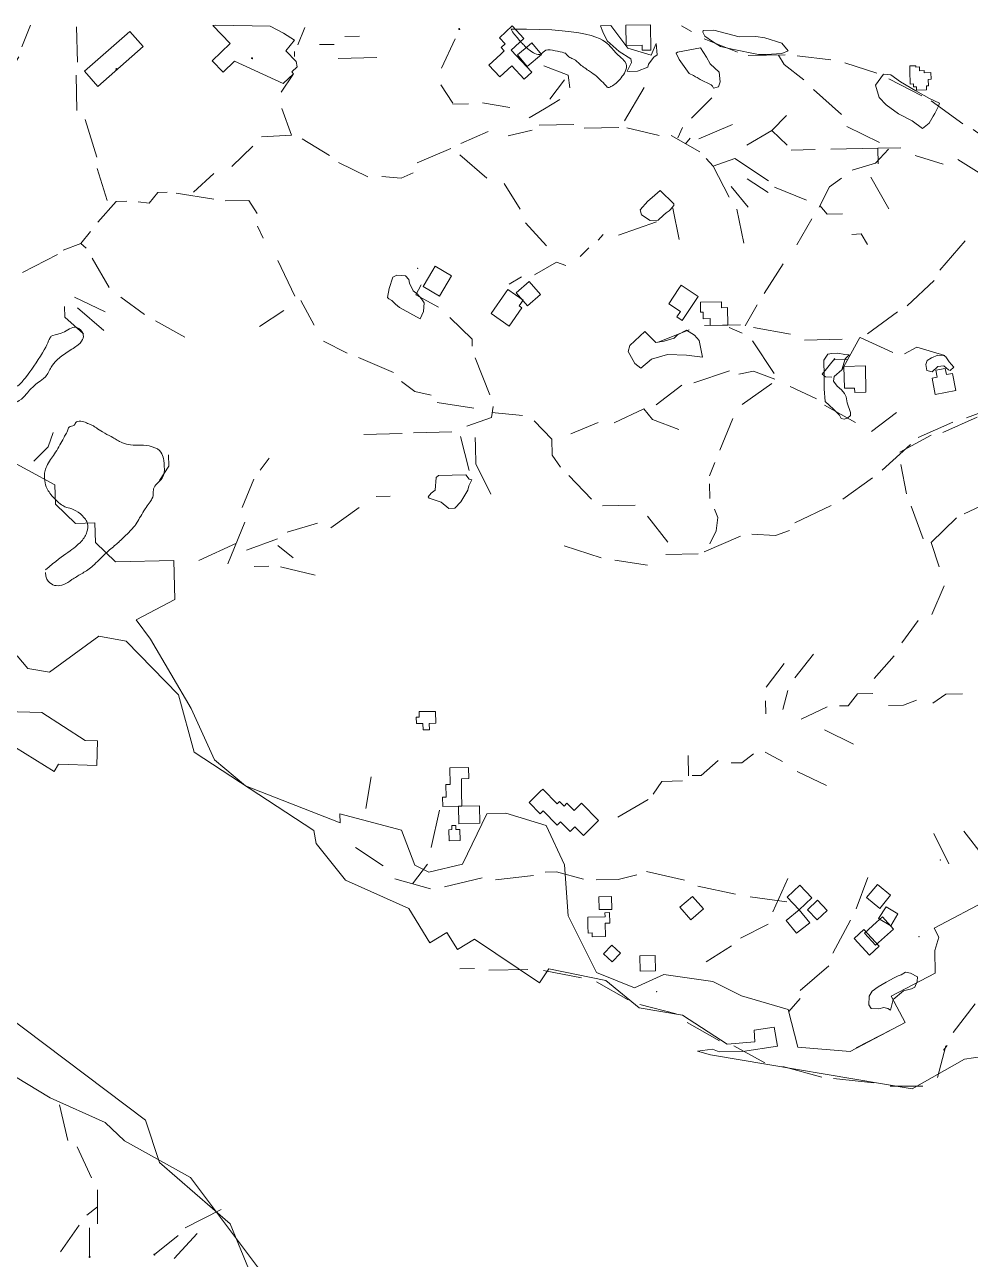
# Model space of a CAD drawing. Header units: metres. Extents: x 645999 to 650010, y 500996 to 503068.
# Drawn here: x 648052 to 648975, y 501796 to 503001 of the extents above; entities that cross this region are included whole.
import ezdxf

# ---------------------------------------------------------------- set-up
doc = ezdxf.new("R2010")
doc.units = ezdxf.units.M
doc.header["$MEASUREMENT"] = 0
for name, color, linetype, lineweight in [('bois', 7, 'Continuous', 0), ('faubourg', 7, 'Continuous', 0), ('mosquée', 7, 'Continuous', 0), ('olivier', 7, 'Continuous', 0), ('petite cuvette', 7, 'Continuous', 0), ('puits', 7, 'Continuous', 0), ('ruisseau temporaire', 7, 'Continuous', 0), ('santier-layon', 7, 'Continuous', 0)]:
    doc.layers.add(name, color=color, linetype=linetype, lineweight=lineweight)

# ---------------------------------------------------------------- blocks, each defined once
blk = doc.blocks.new('SC8430')
at = {"color": 0, "linetype": 'ByBlock', "lineweight": -2}
blk.add_circle((0, 0), 0.5, dxfattribs=at)
blk = doc.blocks.new('OLIVIE')
at = {"layer": 'olivier', "color": 7, "linetype": 'Continuous', "lineweight": 0}
blk.add_blockref('SC8430', (0, -19.44), dxfattribs=at)
blk = doc.blocks.new('SC7191')
at = {"layer": 'santier-layon', "color": 7, "linetype": 'Continuous', "lineweight": 0}
for p, q in [((-12.469476, 63.128203), (-7.182484, 73.058968)), ((9.83843, 51.251805), (-12.469476, 63.128203)), ((42.540154, 19.884324), (20.822731, 40.973001)), ((59.717536, -34.42023), (45.557978, 1.549621)), ((61.501955, -56.461186), (63.114022, -45.912808)), ((37.270792, -65.12801), (61.501955, -56.461186)), ((-63.114031, -73.058968), (-25.849775, -72.26148)), ((-14.576774, -71.494533), (22.687481, -70.697045))]:
    blk.add_line(p, q, dxfattribs=at)
blk = doc.blocks.new('SC7194')
at = {"layer": 'santier-layon', "color": 7, "linetype": 'Continuous', "lineweight": 0}
for p, q in [((76.739749, 37.220819), (82.909908, 6.534061)), ((23.862575, 10.724469), (60.868192, 23.607383)), ((4.01391, 5.831292), (8.881898, 11.455257)), ((-13.761637, -10.057091), (-5.275934, -1.727234)), ((-58.27073, -28.094677), (-36.748149, -15.543115)), ((-36.748149, -15.543115), (-27.752628, -18.767613)), ((-82.909991, -37.220829), (-71.064456, -29.908006))]:
    blk.add_line(p, q, dxfattribs=at)
blk = doc.blocks.new('SC7197')
at = {"layer": 'santier-layon', "color": 7, "linetype": 'Continuous', "lineweight": 0}
for p, q in [((-17.004101, 233.992343), (2.218168, 219.083495)), ((11.74548, 209.411852), (39.11787, 185.214934)), ((44.323476, 173.310478), (76.00822, 157.917346)), ((84.844172, 151.132953), (72.272131, 137.458706)), ((72.272131, 137.458706), (49.313732, 130.659049)), ((38.979814, 122.815332), (27.345019, 114.418082)), ((27.345019, 114.418082), (17.264117, 94.751667)), ((10.158007, 83.297171), (-4.522836, 57.749681)), ((-18.043368, 39.32389), (-36.587482, 10.276711)), ((-43.311201, -0.643907), (-55.212206, -21.137814)), ((-59.590358, -20.185404), (-94.755219, -20.937963)), ((-70.824001, -22.791436), (-57.841512, -28.296232)), ((-46.775269, -22.797185), (-10.665703, -29.384123)), ((-109.678623, -25.183614), (-139.977187, -37.101593)), ((-47.968757, -35.707508), (-26.802458, -67.847552)), ((2.847258, -35.140413), (39.544284, -34.355064)), ((89.127328, -47.283858), (57.047873, -32.725264)), ((139.977185, -50.269753), (112.46284, -42.003928)), ((-28.956241, -77.618982), (-57.926073, -97.952483)), ((-67.086597, -111.553721), (-79.812396, -142.579158)), ((-84.807866, -154.514178), (-90.037648, -167.768448)), ((-89.874593, -175.38752), (-89.569727, -189.632987)), ((-85.141658, -200.256691), (-81.818265, -208.333823)), ((-81.818265, -208.333823), (-83.374106, -221.509466)), ((-83.374106, -221.509466), (-89.408029, -233.992404))]:
    blk.add_line(p, q, dxfattribs=at)
blk = doc.blocks.new('SC7200')
at = {"layer": 'santier-layon', "color": 7, "linetype": 'Continuous', "lineweight": 0}
for p, q in [((-315.702796, 116.859715), (-325.457695, 122.519412)), ((-270.903276, 96.790709), (-303.21142, 109.767327)), ((-224.127641, 94.294276), (-260.267221, 93.520856)), ((-179.765371, 89.148569), (-212.428388, 93.170068)), ((-134.65597, 76.381539), (-165.99078, 86.439393)), ((-90.970881, 54.057166), (-122.961197, 70.709715)), ((-50.717904, 26.863728), (-81.653914, 49.332201)), ((-11.753862, 0.812105), (-40.845411, 21.217276)), ((265.671664, 19.510413), (266.205458, -5.432196)), ((30.295013, -22.169534), (-0.07225, -5.246225)), ((266.205458, -5.432196), (280.091774, -15.59961)), ((48.890176, -47.708942), (32.80363, -25.974065)), ((285.941345, -25.939018), (297.588829, -44.204034)), ((297.588829, -44.204034), (295.381911, -53.026127)), ((86.836629, -81.855498), (57.861773, -59.016496)), ((301.053452, -65.671603), (317.340843, -83.647226)), ((317.340843, -83.647226), (321.822368, -96.768764)), ((107.322122, -96.266602), (98.74462, -88.039066)), ((131.165247, -95.756338), (107.322122, -96.266602)), ((182.701066, -106.368889), (141.958921, -95.375145)), ((229.81208, -120.530695), (194.474804, -109.721678)), ((279.007536, -119.928463), (242.156728, -122.519482)), ((325.457741, -110.222888), (290.215739, -117.886218))]:
    blk.add_line(p, q, dxfattribs=at)
blk = doc.blocks.new('SC7203')
at = {"layer": 'santier-layon', "color": 7, "linetype": 'Continuous', "lineweight": 0}
for p, q in [((645.626476, 156.965037), (629.044977, 146.621994)), ((660.417823, 152.813187), (645.626476, 156.965037)), ((701.078564, 142.118097), (677.201735, 153.698071)), ((618.129984, 141.394311), (586.412213, 126.784634)), ((709.213718, 142.292197), (701.078564, 142.118097)), ((427.425622, 121.830911), (390.966971, 121.050664)), ((475.518179, 128.839903), (439.059529, 128.059656)), ((523.515557, 118.827519), (488.816535, 130.044465)), ((571.470893, 125.676335), (540.495414, 113.185319)), ((365.047346, 116.816103), (348.849157, 100.830054)), ((379.283867, 117.120777), (365.047346, 116.816103)), ((332.257387, 103.234868), (322.918318, 88.775556)), ((289.862692, 87.608154), (256.633169, 73.097548)), ((322.918318, 88.775556), (302.652607, 91.101745)), ((94.579574, 66.869562), (63.00991, 60.674157)), ((128.173159, 64.36862), (113.018154, 64.044289)), ((143.328164, 64.692951), (128.173159, 64.36862)), ((194.274572, 67.163196), (158.023269, 66.387385)), ((243.853093, 69.144185), (207.601789, 68.368375)), ((-1.694097, 56.989522), (-21.900771, 56.557081)), ((48.353505, 58.520568), (16.189038, 57.83222)), ((-47.821771, 44.042812), (-78.843636, 33.719291)), ((-139.883542, 30.573054), (-176.475356, 22.890224)), ((-93.470522, 30.186388), (-126.157552, 29.486856)), ((-206.306445, 21.331847), (-221.323697, 14.570714)), ((-188.395984, 21.715147), (-206.306445, 21.331847)), ((-280.749726, 0.419443), (-316.754383, -13.230589)), ((-250.588767, 11.184522), (-269.308019, 2.504235)), ((-234.123452, 11.536895), (-250.588767, 11.184522)), ((-329.993702, -17.19378), (-363.672628, -32.173986)), ((-371.332159, -39.237639), (-398.824462, -64.205054)), ((-408.311124, -71.767792), (-437.26971, -92.626747)), ((-448.622861, -98.849482), (-484.099399, -115.708088)), ((-537.115711, -128.802221), (-572.631608, -143.82174)), ((-503.13176, -128.074934), (-526.133247, -126.727257)), ((-489.452878, -123.182372), (-503.13176, -128.074934)), ((-673.127017, -149.652289), (-709.213606, -138.005056)), ((-627.944133, -156.965014), (-659.749945, -152.125901)), ((-578.562403, -145.788593), (-610.250141, -146.466739))]:
    blk.add_line(p, q, dxfattribs=at)
blk = doc.blocks.new('SC7206')
at = {"layer": 'santier-layon', "color": 7, "linetype": 'Continuous', "lineweight": 0}
for p, q in [((-136.603615, 8.302589), (-128.538058, 44.698794)), ((-210.576109, 8.329449), (-183.658809, -9.608779)), ((-140.277604, -7.875413), (-154.740932, -27.101708)), ((-172.131859, -22.241592), (-137.350005, -31.961824)), ((-123.721977, -30.060234), (-86.92514, -21.223061)), ((-74.014691, -23.361672), (-36.726174, -19.09737)), ((-25.509399, -15.703157), (-14.225152, -15.461664)), ((-14.225152, -15.461664), (11.923534, -22.787468)), ((24.274346, -23.31169), (45.793141, -22.851168)), ((45.793141, -22.851168), (64.078506, -18.517141)), ((73.610677, -15.271629), (110.696028, -23.640063)), ((123.720826, -29.369251), (160.496624, -37.293715)), ((174.63707, -39.948125), (210.576065, -44.698784))]:
    blk.add_line(p, q, dxfattribs=at)
blk = doc.blocks.new('SC7209')
at = {"layer": 'santier-layon', "color": 7, "linetype": 'Continuous', "lineweight": 0}
for p, q in [((628.169114, 347.443179), (637.198481, 379.440896)), ((618.193093, 298.340151), (624.765057, 334.753675)), ((619.8031, 247.645145), (619.042036, 283.207433)), ((634.170694, 201.954408), (625.555783, 236.465839)), ((645.942157, 154.893877), (637.070444, 189.136965)), ((653.762549, 103.726293), (650.142273, 139.696397)), ((656.655762, 54.410533), (655.830045, 92.993814)), ((639.911884, 9.593515), (650.314697, 42.258968)), ((607.829599, -26.539863), (636.88272, -3.087965)), ((568.264491, -56.525054), (597.02091, -33.229704)), ((528.820423, -85.15587), (557.009145, -63.374652)), ((489.558441, -115.284772), (517.294079, -93.363052)), ((484.809545, -143.99917), (485.50502, -127.424929)), ((471.399628, -155.325726), (484.809545, -143.99917)), ((442.219813, -190.383151), (460.501503, -161.341589)), ((397.504522, -211.05362), (428.401285, -194.884431)), ((354.738652, -236.939308), (389.320601, -221.216947)), ((284.633834, -248.953492), (293.571292, -237.196957)), ((309.048705, -236.602879), (328.066954, -241.978504)), ((275.696376, -260.710027), (284.633834, -248.953492)), ((328.066954, -241.978504), (342.757094, -241.401275)), ((-113.934671, -282.41026), (-94.121578, -263.586955)), ((-94.121578, -263.586955), (-74.493058, -263.166887)), ((-74.493058, -263.166887), (-65.575295, -275.025929)), ((-65.575295, -275.025929), (-50.885155, -274.4487)), ((-39.651512, -271.842667), (-2.64968, -271.050795)), ((9.949958, -274.001026), (32.160874, -281.345389)), ((210.775295, -299.489375), (216.32189, -276.502989)), ((216.32189, -276.502989), (223.859102, -272.924675)), ((232.341019, -276.685859), (240.682603, -276.507341)), ((32.160874, -281.345389), (37.878415, -290.882654)), ((116.34603, -285.579844), (141.281555, -287.918743)), ((141.281555, -287.918743), (149.351354, -293.453576)), ((-642.419189, -299.67016), (-656.655709, -299.974834)), ((-590.485419, -300.398659), (-628.31989, -301.208351)), ((-146.134259, -323.57779), (-123.831378, -292.281683)), ((74.414018, -292.156598), (104.255414, -291.517966)), ((104.255414, -291.517966), (117.513718, -318.67357)), ((159.523833, -296.906345), (191.277178, -296.226795)), ((191.277178, -296.226795), (196.090777, -300.329331)), ((-538.044864, -308.706018), (-575.186084, -301.451186)), ((-492.556954, -330.271662), (-523.492627, -312.419431)), ((-445.633887, -343.756904), (-481.202196, -334.858473)), ((-175.101601, -361.991353), (-153.792663, -334.19924)), ((131.910886, -347.344334), (144.225095, -364.560121)), ((-403.25736, -370.218947), (-434.996707, -352.383916)), ((-184.61377, -379.440901), (-181.113949, -374.731312))]:
    blk.add_line(p, q, dxfattribs=at)
blk = doc.blocks.new('SC7215')
at = {"layer": 'santier-layon', "color": 7, "linetype": 'Continuous', "lineweight": 0}
for p, q in [((-62.411054, 10.207895), (-48.774745, 38.558636)), ((37.70383, 12.350444), (61.331832, 3.196479)), ((61.331832, 3.196479), (62.975226, -9.187869)), ((-51.11051, -24.048925), (-62.975316, -6.363538)), ((4.575917, -28.376971), (-22.168388, -23.88952)), ((53.108038, -20.438608), (38.139984, -29.498599)), ((-35.935826, -24.644138), (-51.090831, -24.968468)), ((38.139984, -29.498599), (23.17193, -38.55859))]:
    blk.add_line(p, q, dxfattribs=at)
blk = doc.blocks.new('SC7218')
at = {"layer": 'ruisseau temporaire', "color": 4, "linetype": 'Continuous', "lineweight": 0}
for p, q in [((-537.677954, 228.984598), (-545.950945, 207.648369)), ((-492.613144, 227.189132), (-491.875179, 192.706263)), ((-216.550287, 218.114849), (-230.786808, 217.810175)), ((-241.191955, 210.227781), (-255.428475, 209.923106)), ((-548.959013, 197.924368), (-566.269263, 169.495001)), ((-199.564936, 197.319172), (-237.222828, 196.513259)), ((-492.98724, 180.262946), (-492.249275, 145.780077)), ((-281.444654, 180.387461), (-293.030739, 163.58015)), ((-16.303792, 175.613547), (-30.862775, 156.639838)), ((61.308177, 168.07487), (42.312308, 135.601013)), ((127.424079, 157.924544), (107.633477, 138.050333)), ((-570.546824, 154.684028), (-586.958268, 127.193861)), ((-484.245361, 136.751724), (-472.89562, 100.196046)), ((-90.836199, 125.128954), (-117.629757, 113.515976)), ((-47.809853, 126.57545), (-71.315592, 120.815468)), ((-7.229665, 131.912301), (-41.082405, 131.187822)), ((36.673915, 129.17202), (2.821175, 128.447541)), ((75.966308, 121.076116), (44.55789, 128.81505)), ((115.684181, 105.366756), (87.781026, 121.066115)), ((147.673785, 131.810364), (114.627024, 117.960786)), ((186.097608, 125.962927), (161.476424, 111.751542)), ((-320.516097, 110.685396), (-341.099595, 91.057063)), ((-245.758465, 101.574263), (-272.366367, 118.089882)), ((-127.23825, 108.579101), (-160.279389, 94.466796)), ((106.212578, 118.56925), (101.732604, 113.216436)), ((289.381207, 108.854038), (243.571759, 107.873675)), ((289.381207, 108.854038), (311.884094, 109.33562)), ((289.381207, 108.854038), (289.708371, 93.566633)), ((-92.22531, 79.626704), (-118.443305, 102.458993)), ((182.71289, 77.099526), (149.694353, 98.73489)), ((228.301943, 107.546887), (204.995382, 107.048105)), ((325.718752, 101.582006), (353.233097, 93.316181)), ((367.613142, 97.648771), (396.137792, 79.744942)), ((-472.659471, 89.161528), (-462.795692, 57.633853)), ((-208.295582, 80.822553), (-236.952275, 94.928703)), ((144.200198, 61.030197), (128.589791, 91.186366)), ((-358.54146, 84.112618), (-378.365798, 65.814767)), ((-75.312079, 74.468876), (-59.808501, 49.304512)), ((182.435435, 65.528322), (161.930764, 79.020392)), ((300.29952, 49.52001), (282.750807, 80.538234)), ((414.760059, 73.703725), (433.112446, 42.7027)), ((-395.414946, 65.055629), (-358.527946, 58.945312)), ((162.789183, 51.176986), (146.337114, 71.589806)), ((219.873991, 58.181286), (188.621167, 70.917641)), ((158.550924, 16.12764), (151.801096, 49.36475)), ((433.112446, 42.7027), (459.553236, 9.459868)), ((-316.156339, 32.713155), (-310.389601, 20.877032)), ((-54.535687, 36.012161), (-33.839848, 13.587386)), ((-511.291864, 5.077989), (-545.370996, -12.670675)), ((-477.475657, 1.375531), (-460.849288, -27.181814)), ((-296.140026, -0.897158), (-279.777974, -35.50564)), ((466.992937, -0.040541), (481.820681, -16.627558)), ((-552.551605, -20.644043), (-584.442758, -33.286079)), ((495.006637, -31.639774), (512.279843, -49.784394)), ((-494.551562, -36.689671), (-464.839549, -51.036083)), ((-491.702415, -47.142575), (-466.026136, -69.197917)), ((-449.392086, -36.774605), (-426.190078, -53.62596)), ((-273.709425, -39.975589), (-260.788381, -64.078122)), ((-415.558163, -59.706754), (-386.862112, -75.651991)), ((-290.50461, -49.534664), (-314.06052, -65.218193)), ((586.958323, -82.799865), (567.429066, -71.948246)), ((-251.728228, -79.52362), (-228.500431, -91.446042)), ((-217.376129, -95.451073), (-183.454082, -110.233081)), ((-140.557167, -139.542447), (-105.000562, -144.826984)), ((-117.850774, -172.58222), (-109.325365, -205.978467))]:
    blk.add_line(p, q, dxfattribs=at)
at = {"layer": 'ruisseau temporaire', "color": 4, "linetype": 'Continuous', "lineweight": 0, "flags": 128}
for points in [[(-292.227113, 147.497973), (-282.940651, 121.477728), (-312.312497, 119.92918)], [(200.253804, 140.75532), (186.097608, 125.962927), (200.890001, 111.80673), (186.097608, 125.962927)], [(98.896595, 129.189406), (94.124191, 119.099089), (94.124191, 119.099089)], [(149.694353, 98.73489), (128.589791, 91.186366), (121.860506, 98.927762)], [(-164.270143, 84.656053), (-175.709984, 79.417138), (-194.649517, 81.114591)], [(405.919639, 73.514532), (414.760059, 73.703725), (439.042486, 66.173703)], [(-404.160234, 65.788437), (-413.345086, 65.591872), (-421.854225, 55.290162), (-432.446323, 56.443428)], [(-443.487824, 57.127094), (-454.140082, 56.899126), (-471.997008, 36.737739)], [(-347.466766, 57.342102), (-324.504637, 57.833513), (-316.422006, 45.126988)], [(255.080047, 44.740992), (239.859435, 44.415257), (232.850857, 52.939216)], [(-479.148099, 27.385056), (-488.546205, 15.684374), (-483.179889, 11.374095), (-488.546205, 15.684374), (-505.869509, 9.333872)], [(279.350457, 14.770154), (273.089794, 25.150048), (263.916187, 24.428031)], [(-504.332518, -45.835788), (-504.113237, -56.082127), (-485.908537, -72.514734)], [(524.403838, -52.744805), (534.271781, -62.998216), (556.074308, -67.361435)], [(-565.591878, -96.233462), (-560.236562, -101.112945), (-565.116046, -106.468261)], [(-175.652608, -119.002918), (-162.580158, -128.71134), (-146.487934, -132.309656)], [(-103.584735, -173.656861), (-103.397784, -182.392521), (-103.033722, -199.40407), (-88.157633, -228.984549)]]:
    blk.add_lwpolyline(points, dxfattribs=at)
blk = doc.blocks.new('SC7221')
at = {"layer": 'ruisseau temporaire', "color": 4, "linetype": 'Continuous', "lineweight": 0}
for p, q in [((55.685502, 44.486736), (47.08615, 33.033139)), ((40.846165, 24.044941), (29.376499, -3.569459)), ((160.203254, 7.280039), (173.865721, 7.572428)), ((115.83459, -23.453335), (143.549939, -3.540951)), ((32.097467, -18.000666), (15.277586, -58.609065)), ((33.486594, -45.339876), (63.802376, -34.226497)), ((23.687527, -38.304866), (-12.937118, -55.188042)), ((79.145123, -52.642421), (64.185098, -40.608772)), ((55.530189, -60.967499), (41.064048, -61.277087)), ((100.742593, -69.659538), (66.798852, -61.531308))]:
    blk.add_line(p, q, dxfattribs=at)
at = {"layer": 'ruisseau temporaire', "color": 4, "linetype": 'Continuous', "lineweight": 0, "flags": 128}
for points in [[(-155.167792, 69.659563), (-159.924275, 55.758305), (-173.865609, 41.660483)], [(-42.591107, 47.689751), (-42.354958, 36.655233), (-51.244624, 22.665521)], [(73.308717, -27.583302), (102.872483, -18.900923), (102.872483, -18.900923)]]:
    blk.add_lwpolyline(points, dxfattribs=at)
blk = doc.blocks.new('SC7230')
at = {"layer": 'ruisseau temporaire', "color": 4, "linetype": 'Continuous', "lineweight": 0}
for p, q in [((137.542125, 186.564215), (107.117256, 169.81372)), ((107.832326, 157.869487), (113.503884, 129.011987)), ((117.892895, 117.146379), (129.603484, 85.198245)), ((150.372949, 39.206094), (138.104528, 11.344609)), ((124.904567, 5.542332), (108.834292, -16.420748)), ((22.693476, -27.463882), (4.346667, -50.395646)), ((101.292835, -29.00166), (82.007862, -51.033538)), ((-6.061695, -36.358947), (-23.480179, -59.730827)), ((-24.113318, -73.083859), (-23.847651, -85.497692)), ((36.195053, -78.692938), (10.723456, -90.737607)), ((33.462492, -101.290543), (61.791154, -115.403714)), ((-99.704803, -126.219587), (-99.27446, -146.328236)), ((-7.689014, -132.070063), (-24.418538, -123.228447)), ((35.542041, -155.523934), (6.763975, -141.880364)), ((-138.753672, -169.373627), (-168.250217, -186.564237))]:
    blk.add_line(p, q, dxfattribs=at)
at = {"layer": 'ruisseau temporaire', "color": 4, "linetype": 'Continuous', "lineweight": 0, "flags": 128}
for points in [[(162.245851, 105.676054), (137.489324, 81.687152), (145.348861, 57.936281)], [(-2.276304, -62.956902), (-7.393634, -81.465704), (-7.393634, -81.465704)], [(80.485756, -65.785541), (65.789993, -66.100044), (56.391887, -77.800726), (48.125521, -77.977633)], [(123.352749, -72.227864), (110.592352, -77.100769), (95.896589, -77.415272)], [(168.250287, -66.207212), (151.717554, -66.561027), (139.035873, -75.112106)], [(-70.195203, -131.107841), (-86.882154, -145.724404), (-95.607763, -145.911139)], [(-35.870084, -124.853467), (-47.174037, -133.37506), (-57.736616, -133.601109)], [(-105.143622, -151.175019), (-125.252272, -151.605362), (-133.810238, -164.208029)]]:
    blk.add_lwpolyline(points, dxfattribs=at)
blk = doc.blocks.new('SC7227')
at = {"layer": 'ruisseau temporaire', "color": 4, "linetype": 'Continuous', "lineweight": 0}
for p, q in [((242.867627, 214.047379), (267.410899, 226.532164)), ((333.082588, 227.937597), (360.61248, 228.526761)), ((166.508659, 196.773835), (200.853458, 202.108667)), ((46.062403, 178.556784), (64.304193, 184.926943)), ((-43.270216, 144.906216), (-10.050533, 159.876594)), ((104.720561, 99.775225), (134.394218, 108.689947)), ((61.20075, 93.784058), (90.953123, 99.020607)), ((-22.729193, 65.308917), (3.201647, 77.363414))]:
    blk.add_line(p, q, dxfattribs=at)
at = {"layer": 'ruisseau temporaire', "color": 4, "linetype": 'Continuous', "lineweight": 0, "flags": 128}
for points in [[(290.763394, 230.251803), (318.293285, 230.840968), (318.293285, 230.840968)], [(15.611036, 77.169004), (26.173615, 77.395053), (44.326849, 87.903156)]]:
    blk.add_lwpolyline(points, dxfattribs=at)
at = {"layer": 'ruisseau temporaire', "color": 4, "linetype": 'Continuous', "lineweight": 0}
blk.add_blockref('SC7230', (-192.3621, -44.2767), dxfattribs=at)
blk = doc.blocks.new('SC7224')
at = {"layer": 'ruisseau temporaire', "color": 4, "linetype": 'Continuous', "lineweight": 0}
for p, q in [((-245.574383, 193.170604), (-210.908095, 204.952066)), ((-151.76801, 189.526935), (-126.048589, 177.723547)), ((-118.040916, 171.586592), (-87.747829, 154.624146)), ((-294.39288, 167.943925), (-323.503276, 154.178589)), ((-47.782451, 164.15339), (-72.330427, 145.754449)), ((-401.411962, 156.303779), (-384.374787, 138.344202)), ((-365.807983, 143.547893), (-339.00318, 154.635418)), ((-367.690532, 102.700616), (-345.604315, 79.714191)), ((-334.894142, 73.043665), (-303.023912, 73.725717)), ((-291.029948, 62.942827), (-271.190746, 37.608402))]:
    blk.add_line(p, q, dxfattribs=at)
at = {"layer": 'ruisseau temporaire', "color": 4, "linetype": 'Continuous', "lineweight": 0, "flags": 128}
for points in [[(-201.652961, 201.864547), (-187.538273, 204.795083), (-166.626828, 196.831505)], [(-282.330254, 171.684798), (-257.475332, 191.075984), (-257.475332, 191.075984)], [(-294.39288, 167.943925), (-286.158412, 157.343425), (-260.224358, 147.77883)], [(-384.374787, 138.344202), (-384.037632, 122.589988), (-375.674767, 110.809425)]]:
    blk.add_lwpolyline(points, dxfattribs=at)
at = {"layer": 'ruisseau temporaire', "color": 4, "linetype": 'Continuous', "lineweight": 0}
blk.add_blockref('SC7227', (40.7994, 0), dxfattribs=at)
blk = doc.blocks.new('SC7239')
at = {"layer": 'ruisseau temporaire', "color": 4, "linetype": 'Continuous', "lineweight": 0}
for p, q in [((502.939822, 313.183083), (491.676786, 275.91348)), ((374.834717, 276.129724), (351.034427, 261.130938)), ((169.237631, 258.883117), (142.294101, 242.00999)), ((236.298381, 249.820827), (244.897732, 261.274424)), ((341.510866, 255.292344), (317.745014, 238.684358)), ((489.52405, 263.792877), (473.266775, 234.466081)), ((214.432603, 219.569035), (231.717402, 238.453227)), ((313.916052, 229.747758), (304.547465, 216.667761)), ((473.266775, 234.466081), (448.731687, 216.231695)), ((79.759667, 200.587537), (101.148934, 215.534725)), ((195.218918, 178.104437), (206.602488, 209.741838)), ((437.686873, 206.335701), (407.629378, 183.153317)), ((64.455413, 201.86995), (42.245252, 187.710164)), ((89.777225, 193.310784), (103.059659, 198.326285)), ((286.545088, 193.743368), (260.523184, 169.842382)), ((42.245252, 187.710164), (63.140789, 188.157347)), ((42.451882, 178.05496), (42.245252, 187.710164)), ((63.140789, 188.157347), (84.036327, 188.60453)), ((394.873901, 178.050526), (374.357185, 159.902136)), ((27.256569, 136.676359), (35.528756, 163.417361)), ((199.242917, 140.357021), (198.716198, 164.969014)), ((331.303826, 131.108712), (300.953605, 121.604533)), ((28.238062, 90.814143), (27.65261, 118.170553)), ((258.513828, 113.451565), (228.950062, 104.769186)), ((190.649192, 91.070012), (170.184134, 70.507822)), ((22.428556, 61.710938), (22.015295, 81.021345)), ((-54.379815, 43.967795), (-54.638103, 56.036799)), ((25.304497, 40.038329), (25.063428, 51.302733)), ((157.54919, 59.772829), (126.584706, 41.400848)), ((-8.943563, 24.815952), (-9.40848, 46.540159)), ((117.026707, 37.171454), (92.916472, 36.655473)), ((-30.384487, 12.282565), (-50.172032, 35.203188)), ((31.791177, -0.071289), (11.192604, -0.512117)), ((-138.730346, -65.161224), (-139.138054, -46.110267)), ((-280.948148, -139.502048), (-266.072059, -169.082527)), ((-251.595981, -137.033957), (-232.225861, -161.918438)), ((-423.243766, -183.370719), (-437.824815, -215.881518)), ((-356.565937, -212.877554), (-345.275038, -182.277096)), ((-442.388575, -228.053718), (-469.438002, -241.512101)), ((-379.531475, -256.147378), (-362.299942, -224.039839)), ((-478.465421, -249.06501), (-502.939817, -264.768196)), ((-411.370216, -292.707364), (-383.398991, -268.649665)), ((-422.418341, -313.183019), (-411.202944, -300.523481))]:
    blk.add_line(p, q, dxfattribs=at)
at = {"layer": 'ruisseau temporaire', "color": 4, "linetype": 'Continuous', "lineweight": 0, "flags": 128}
for points in [[(158.221543, 295.183089), (129.879715, 294.576548), (121.29648, 266.268236)], [(118.578489, 258.32466), (106.315691, 230.200448), (129.480289, 239.632988)], [(104.13001, 209.651611), (113.706605, 203.811078), (126.263615, 205.919738)], [(289.667723, 122.972943), (266.361162, 122.474161), (265.603519, 157.876574)], [(365.706176, 150.862341), (352.847384, 150.587151), (341.974762, 132.645154)], [(217.750276, 102.114594), (186.944996, 101.455333), (196.372602, 124.196218)], [(-11.308555, 60.183965), (-11.308555, 60.183965), (-11.549624, 71.448369)], [(79.460635, 26.707881), (55.350399, 26.1919), (42.83599, 9.824705)], [(-147.780854, -114.573005), (-138.54018, -95.515977), (-141.699056, -76.724311)]]:
    blk.add_lwpolyline(points, dxfattribs=at)
at = {"layer": 'ruisseau temporaire', "color": 4, "linetype": 'Continuous', "lineweight": 0}
blk.add_blockref('SC8430', (101.1489, 215.5347), dxfattribs=at)
blk = doc.blocks.new('SC59362')
at = {"color": 0, "linetype": 'ByBlock', "lineweight": -2}
blk.add_point((0, 0), dxfattribs=at)

msp = doc.modelspace()

# ---------------------------------------------------------------- linework, layer by layer
at = {"layer": 'bois', "color": 7, "linetype": 'Continuous', "lineweight": 0}
for p, q in [((648252.7, 502983.1), (648235.8, 503000.6)), ((648614.2, 503000.3), (648624.3, 503000.5)), ((648616.4, 502994.5), (648614.2, 503000.3)), ((648624.3, 503000.5), (648640.9, 502978.5)), ((648620.8, 502985.6), (648616.4, 502994.5)), ((648632.3, 502975.1), (648620.8, 502985.6)), ((648643.6, 502967.9), (648632.3, 502975.1)), ((648640.9, 502978.5), (648663.6, 502971.6)), ((648663.6, 502971.6), (648668.4, 502982.8)), ((648668.4, 502982.8), (648669.3, 502972)), ((648640, 502955.9), (648644.3, 502964.4)), ((648644.3, 502964.4), (648643.6, 502967.9)), ((648661, 502962.8), (648660.2, 502960)), ((648666.2, 502969.6), (648661, 502962.8)), ((648669.3, 502972), (648666.2, 502969.6)), ((648642.1, 502955.5), (648640, 502955.9)), ((648650.1, 502956.1), (648642.1, 502955.5)), ((648660.2, 502960), (648650.1, 502956.1))]:
    msp.add_line(p, q, dxfattribs=at)
at = {"layer": 'bois', "color": 7, "linetype": 'Continuous', "lineweight": 0, "flags": 128}
for points in [[(648235.1, 502966.1), (648252.7, 502983.1), (648235.8, 503000.6), (648238.6, 503000.7), (648291.6, 502999.8), (648304.8, 502993), (648315.4, 502986.3), (648306.9, 502975.9), (648317, 502965.4), (648318, 502960.3), (648312.7, 502955.2), (648314.5, 502953.4), (648304.5, 502943.8), (648257, 502965.7), (648245.8, 502955), (648235.1, 502966.1)], [(648714.5, 502995.7), (648724.6, 502995.9), (648749.6, 502989.6), (648765.7, 502989.9), (648774.6, 502988.5), (648791.1, 502983.3), (648797.2, 502975.9), (648791.1, 502973.2), (648775.9, 502972.2), (648768.3, 502972.2), (648742.5, 502977.4), (648731.4, 502980), (648723.3, 502984.9), (648716, 502990.2), (648713.9, 502994.1), (648714.5, 502995.7)], [(648687.9, 502973.5), (648689.3, 502974.5), (648711.9, 502978.6), (648717.6, 502969.6), (648721.2, 502963.2), (648730.1, 502955.1), (648730.8, 502945.5), (648729.3, 502940.6), (648724.5, 502939.3), (648723.3, 502941.4), (648722.1, 502942.5), (648711.4, 502947.8), (648708.6, 502949.6), (648708.6, 502949.6), (648706.8, 502950.3), (648706.8, 502950.3), (648706.8, 502950.3), (648704.9, 502951.8), (648700.7, 502953.6), (648690.8, 502967.3), (648687.9, 502973.5)], [(648890.5, 502952.9), (648882.7, 502942.3), (648886.2, 502930.3), (648892.8, 502923.2), (648905, 502914.4), (648918.4, 502907.6), (648928.3, 502900.1), (648934.9, 502905.1), (648938.8, 502912.1), (648940.4, 502914.5), (648944.2, 502921.8), (648945, 502924.7), (648935.2, 502929.3), (648921.8, 502936.7), (648907.1, 502945.6), (648897.4, 502952.2), (648890.5, 502952.9)], [(648672.5, 502839.5), (648664.6, 502832.7), (648660.3, 502829), (648652.7, 502820.7), (648654.2, 502815.7), (648662.5, 502810.1), (648670.4, 502810.5), (648675.6, 502815.5), (648678.2, 502817.5), (648681, 502819.7), (648682.1, 502820.4), (648685.7, 502824.8), (648685.6, 502826.4), (648672.5, 502839.5)], [(648411.5, 502754.8), (648415.3, 502756.9), (648423.9, 502756), (648427.2, 502752.4), (648427.7, 502748.9), (648431.3, 502741.6), (648435.3, 502738.7), (648439.5, 502733.8), (648441.9, 502729.7), (648441.4, 502721.4), (648438.1, 502714), (648417.9, 502725.3), (648414.1, 502728.6), (648410.4, 502732), (648407.5, 502733.7), (648406.2, 502735.1), (648407.7, 502743.7), (648411.5, 502754.8)], [(648657.3, 502701.9), (648642.8, 502688.2), (648641.1, 502682.2), (648647.8, 502670.4), (648653.4, 502665.9), (648663.8, 502674.9), (648679.6, 502679.3), (648698, 502678.6), (648713.8, 502676.8), (648710.3, 502692.9), (648706, 502698.3), (648698.1, 502703.2), (648689.3, 502698.4), (648685.9, 502695.3), (648676.3, 502692.4), (648668.1, 502691), (648657.3, 502701.9)], [(648836.1, 502679.5), (648839.9, 502680.3), (648845.8, 502680.5), (648852.6, 502679.4), (648857, 502679.1), (648853.1, 502675), (648849.7, 502664.5), (648842.2, 502657.9), (648841.5, 502653.4), (648845, 502648.3), (648849.5, 502644.9), (648852.2, 502641.2), (648853.9, 502638), (648854.8, 502632.1), (648858.2, 502622.8), (648858.3, 502619.6), (648855.1, 502617.1), (648852, 502616.2), (648849.1, 502616.9), (648847.4, 502620.1), (648841.5, 502625.8), (648833.5, 502633.5), (648832.4, 502645.8), (648832.6, 502658.5), (648832.2, 502673.7), (648836.1, 502679.5)], [(648931.8, 502669.5), (648933.1, 502673.5), (648937.2, 502676.1), (648943.5, 502678.5), (648949.1, 502678.2), (648951.2, 502676.9), (648954.5, 502672.3), (648959, 502667), (648955.4, 502663.6), (648953.7, 502664.5), (648949.3, 502668.1), (648943.3, 502667.5), (648937.9, 502662.3), (648932.8, 502663.6), (648931.8, 502669.5)], [(648453.8, 502559.3), (648456.1, 502561.1), (648482.8, 502561.7), (648486, 502557.6), (648488.5, 502557), (648485.7, 502551.2), (648484.8, 502547), (648477.7, 502535.4), (648471.9, 502529.3), (648466.2, 502528.9), (648458.6, 502535), (648446.9, 502539.1), (648445.9, 502540.2), (648448.7, 502543.9), (648452.7, 502547), (648453.8, 502559.3)], [(648879.4, 502057.8), (648885.3, 502062.1), (648893, 502066.4), (648900.8, 502070.7), (648904.6, 502072.8), (648907.6, 502073.8), (648911.7, 502076.4), (648916.7, 502075.2), (648923.7, 502071.6), (648923.3, 502067), (648920.9, 502061.7), (648917.8, 502060), (648909.8, 502058), (648899.8, 502049.5), (648897.3, 502039.3), (648894.7, 502040.9), (648890.8, 502041.9), (648885.8, 502040.4), (648878.4, 502040.8), (648876, 502044.4), (648876.3, 502052.7), (648879.4, 502057.8)]]:
    msp.add_lwpolyline(points, close=True, dxfattribs=at)
for points in [[(648044.8, 502385.2), (648055.3, 502372.7), (648076.4, 502369.1), (648124.5, 502404.4), (648151, 502399.4), (648202.1, 502346.9), (648217.6, 502291), (648334.3, 502214.7), (648336.5, 502201.8), (648365.2, 502166.2), (648427.2, 502138.3), (648447.6, 502104.8), (648464.3, 502115), (648474.5, 502098.3), (648491.3, 502108.5), (648554.5, 502066), (648563.6, 502079.5), (648619.4, 502068.2), (648652, 502041.3), (648694.3, 502034.3), (648737.8, 502006.1), (648764.9, 502008.2), (648764, 502019.5), (648783.8, 502022.6), (648786.8, 502004), (648752.8, 501998.7), (648729.9, 501998.5), (648723.3, 502001.2), (648708.7, 501999), (648721.5, 501995.4), (648918.3, 501962.3), (648969.5, 501991.2), (649022, 501999.1)], [(648043.2, 502295.7), (648080.9, 502272.2), (648085.2, 502279.2), (648122.5, 502278.2), (648123.1, 502302), (648111.2, 502302.4), (648068.9, 502329.7), (648033.4, 502330.7)], [(648273.4, 501779.9), (648252.7, 501830.5), (648183.8, 501890.3), (648170, 501931.7), (647854.8, 502169.4)]]:
    msp.add_lwpolyline(points, dxfattribs=at)
at = {"layer": 'bois', "color": 7, "linetype": 'Continuous', "lineweight": 0}
for points in [[(648526.9, 502997.1), (648610.8, 502997.5), (648626.3, 502974.3), (648640.4, 502965.1), (648639.5, 502957.1), (648635.5, 502950.8), (648630.9, 502945.3), (648625.4, 502941.2), (648623.2, 502940.3), (648621, 502939.5), (648617.3, 502944.4), (648609.9, 502951.5), (648604.2, 502955.2), (648593.4, 502962.8), (648588.3, 502968.4), (648584, 502968.5), (648580.1, 502973.5), (648580.1, 502973.5), (648569.7, 502976.1), (648559.8, 502977.7), (648556.7, 502971.5), (648550.1, 502972.7), (648544.1, 502977), (648541.1, 502979.6), (648538, 502982.9), (648534.8, 502986.1), (648528.6, 502993.6), (648526.9, 502997.1)], [(647961.2, 502665.8), (647969.1, 502682.2), (647974.5, 502697.6), (647984, 502709.9), (647994.3, 502707.6), (647998.7, 502706.3), (648017.2, 502697.1), (648026.8, 502691.7), (648028, 502676.8), (648021.1, 502655.3), (648024.9, 502651.7), (648043.8, 502646.6), (648047.3, 502650.2), (648054.8, 502658.3), (648076.2, 502690.5), (648076.4, 502698.7), (648086.8, 502698.1), (648101.8, 502709), (648108.7, 502701.3), (648110.3, 502695.6), (648105.4, 502688.8), (648093.6, 502681.9), (648082.3, 502673.4), (648078.3, 502668), (648072.7, 502656.1), (648064.8, 502652.5), (648061.2, 502648.3), (648058.2, 502645.9), (648053.6, 502640.8), (648048.2, 502634), (648033.9, 502628.9), (648021.8, 502624), (648017.8, 502618.2), (648014.6, 502614.2), (648007.7, 502608.3), (648003.1, 502605.2), (647994.2, 502603.9), (647981.1, 502605), (647975.3, 502605.5), (647973.7, 502605.5), (647968.7, 502608.9), (647965.3, 502612.3), (647967.6, 502615.7), (647970, 502619.2), (647969.9, 502623.4), (647971.1, 502629.6), (647970.1, 502632.4), (647967.5, 502638.5), (647963.9, 502645.8), (647961.4, 502652.4), (647960.6, 502660.8), (647960.7, 502663.9), (647963.3, 502671.9), (647967.1, 502679), (647969.6, 502683), (647972.6, 502690.3), (647974.5, 502697.6), (647981.8, 502708.7)], [(648072.4, 502469), (648082.6, 502478), (648095.3, 502486.4), (648108.8, 502497.1), (648113.4, 502506.1), (648114.8, 502514.9), (648106.6, 502524.4), (648097.6, 502529.1), (648091.2, 502530.5), (648091.2, 502530.5), (648085.4, 502534.4), (648078.1, 502541.5), (648075.1, 502546.3), (648072.2, 502551.1), (648071.2, 502561.1), (648071.5, 502564.1), (648073.4, 502570.4), (648077.3, 502576.9), (648081.2, 502581.9), (648085.5, 502589.2), (648089.7, 502596.5), (648091.3, 502600.6), (648094.4, 502604.7), (648094.4, 502609.1), (648101.5, 502609.5), (648101.5, 502614.4), (648108.7, 502614.2), (648113.5, 502612.1), (648118.4, 502610), (648121.7, 502608.1), (648127.4, 502603.8), (648137.5, 502598.8), (648141.2, 502596.4), (648145.7, 502593.9), (648153, 502590.8), (648162.5, 502590.8), (648173.7, 502590.8), (648185.2, 502586.1), (648187.4, 502578.5), (648188.3, 502573.7), (648188.4, 502569.3), (648188.5, 502564.8), (648187.8, 502560), (648182.7, 502554.6), (648177.6, 502549.3), (648177.6, 502544.4), (648177.6, 502539.1), (648170, 502529.8), (648160.3, 502512.7), (648160.3, 502512.7), (648154.4, 502506.1), (648141.8, 502494.2), (648141.8, 502494.2), (648128.6, 502483.2), (648117.4, 502470.9), (648107.4, 502465.3), (648097.9, 502459.4), (648090.4, 502454), (648082.6, 502453.1), (648076.7, 502455.4), (648072.5, 502460.9), (648072.4, 502466.5)]]:
    msp.add_open_spline(points, degree=3, dxfattribs=at)
msp.add_3dface([(648110.6, 502955.9), (648154.8, 502994.7), (648167.8, 502979.9), (648123.6, 502941.1)], dxfattribs=at)
at = {"layer": 'faubourg', "color": 7, "linetype": 'Continuous', "lineweight": 0, "flags": 128}
for points in [[(648516.7, 502972.6), (648505.2, 502961.9), (648516, 502950.4), (648527.5, 502961.2), (648539.7, 502948.1), (648547.1, 502955), (648527, 502976.4), (648539.3, 502987.9), (648527.8, 503000.1), (648515.6, 502988.6), (648521.2, 502982.6), (648517.3, 502979), (648520.2, 502975.9), (648516.7, 502972.6)], [(648638.7, 503000.8), (648639.1, 502981.1), (648654.8, 502981.4), (648654.9, 502976.4), (648663.3, 502976.6), (648662.8, 503001.3), (648638.7, 503000.8)], [(648544.6, 502981.4), (648533.2, 502972), (648542.7, 502960.6), (648556.5, 502972.2), (648547.1, 502983.5), (648544.6, 502981.4)], [(648916.2, 502956.4), (648916.4, 502943.4), (648919.5, 502943.5), (648919.5, 502940.5), (648922.6, 502940.6), (648922.6, 502937.5), (648932.4, 502937.7), (648932.4, 502941.7), (648934.2, 502941.7), (648934, 502947.9), (648936.8, 502948), (648936.6, 502954.6), (648930, 502954.4), (648930, 502956.5), (648925.6, 502956.4), (648925.5, 502960.1), (648921.8, 502960), (648921.8, 502961.2), (648916.1, 502961.1), (648916.2, 502956.4)], [(648450.5, 502761.7), (648441.1, 502745.7), (648457.1, 502736.3), (648468.6, 502756.1), (648452.7, 502765.4), (648450.5, 502761.7)], [(648690.7, 502743.8), (648680.8, 502728.9), (648692.2, 502721.3), (648688.7, 502716.1), (648693.9, 502712.6), (648709.5, 502736), (648692.8, 502747), (648690.7, 502743.8)], [(648521.3, 502739.5), (648507.3, 502719.5), (648525, 502707.1), (648537.4, 502724.8), (648534.6, 502726.8), (648538.5, 502732.3), (648523.6, 502742.8), (648521.3, 502739.5)], [(648711.7, 502730.3), (648732.1, 502730.8), (648732.2, 502725), (648738, 502725.1), (648738.3, 502708), (648721.3, 502707.7), (648721.1, 502714.3), (648714.5, 502714.1), (648714.4, 502720.7), (648711.9, 502720.6), (648711.7, 502730.3)], [(648851.8, 502667.7), (648872.7, 502668.1), (648873.2, 502642.5), (648862.3, 502642.2), (648862.2, 502646.6), (648852.3, 502646.4), (648851.8, 502667.7)], [(648941.5, 502664), (648950.7, 502665.7), (648951.8, 502659.7), (648957.8, 502660.8), (648960.9, 502644.1), (648940.9, 502640.4), (648938, 502656.3), (648942.7, 502657.1), (648941.5, 502664)], [(648437.1, 502330.6), (648453.1, 502330.9), (648453.3, 502319.4), (648447, 502319.2), (648447.2, 502312.9), (648440.9, 502312.8), (648440.7, 502319.1), (648434.4, 502319), (648434.3, 502325.3), (648437.2, 502325.3), (648437.1, 502330.6)], [(648467, 502275.6), (648485.4, 502276), (648485.6, 502265.3), (648478.3, 502265.1), (648478.6, 502251.7), (648478.9, 502238.3), (648460.2, 502237.9), (648460, 502247.1), (648463.5, 502247.2), (648463.2, 502259.5), (648467.4, 502259.6), (648467, 502275.6)], [(648555.4, 502252.6), (648544.6, 502241.8), (648555.4, 502231), (648558.1, 502233.7), (648571.9, 502219.7), (648575.1, 502222.9), (648584.5, 502213.5), (648589.2, 502218.1), (648597.4, 502209.8), (648612.1, 502224.4), (648595.5, 502241.1), (648588.4, 502234), (648581.3, 502241.2), (648578.6, 502238.4), (648574.2, 502242.9), (648571.8, 502240.5), (648557.7, 502254.8), (648555.4, 502252.6)], [(648478.9, 502238.3), (648495.9, 502238.7), (648496.3, 502221.6), (648475.8, 502221.2), (648475.5, 502238.2), (648478.9, 502238.3)], [(648469, 502219.3), (648472.9, 502219.4), (648472.9, 502215.5), (648476.8, 502215.6), (648477.1, 502204.7), (648466.3, 502204.5), (648466, 502215.3), (648469, 502215.4), (648469, 502219.3)], [(648618.5, 502134.3), (648622.9, 502134.4), (648623.2, 502124.2), (648618.7, 502124.1), (648619, 502111.2), (648606.1, 502110.9), (648606, 502114.6), (648602.1, 502114.5), (648601.9, 502121.6), (648601.8, 502130), (648618.6, 502130.4), (648618.5, 502134.3)], [(648883.6, 502125), (648871.8, 502114.5), (648882.4, 502102.5), (648894.4, 502113.1), (648900.2, 502118.2), (648889.5, 502130.2), (648883.6, 502125)]]:
    msp.add_lwpolyline(points, close=True, dxfattribs=at)
at = {"layer": 'faubourg', "color": 7, "linetype": 'Continuous', "lineweight": 0}
for points in [[(648544.4, 502750.5), (648531.8, 502739.5), (648542.8, 502726.8), (648555.5, 502737.9)], [(648796.2, 502149.4), (648808.6, 502161.3), (648820.4, 502148.9), (648808, 502137.1)], [(648884.4, 502161.8), (648873.9, 502149), (648886.8, 502138.5), (648897.3, 502151.3)], [(648612.6, 502149.7), (648625, 502150), (648625.2, 502137.6), (648612.9, 502137.4)], [(648704, 502150.3), (648691.6, 502139.6), (648702.4, 502127.2), (648714.8, 502138)], [(648816.2, 502137), (648825.9, 502146.4), (648835.3, 502136.6), (648825.6, 502127.2)], [(648808, 502137.1), (648795.4, 502126.8), (648805.6, 502114.2), (648818.3, 502124.4)], [(648892.8, 502140.2), (648904.5, 502133.1), (648897.4, 502121.4), (648885.6, 502128.5)], [(648871.3, 502117.8), (648861.8, 502109.2), (648876.8, 502092.8), (648886.2, 502101.5)], [(648617.2, 502094.3), (648625.2, 502102.6), (648633.5, 502094.7), (648625.5, 502086.4)], [(648652.5, 502092.2), (648667.4, 502092.5), (648667.7, 502077.6), (648652.8, 502077.2)]]:
    msp.add_3dface(points, dxfattribs=at)
at = {"layer": 'petite cuvette', "color": 7, "linetype": 'Continuous', "lineweight": 0, "flags": 128}
for points in [[(648028.8, 502580.7), (648081.6, 502552.2), (648082.1, 502533.1), (648101.6, 502514.4), (648120.6, 502514.8), (648121.1, 502495.7), (648140.6, 502477), (648197.8, 502478.3), (648198.6, 502440.1), (648160.9, 502420.2), (648175, 502401.4), (648214.7, 502333.8), (648237.4, 502283.5), (648267.5, 502258.3), (648360, 502222.2), (648359.8, 502230.7), (648420, 502215), (648432.8, 502180.6), (648446.7, 502174), (648479.3, 502181.6), (648503.1, 502231), (648521.6, 502231.4), (648561, 502219.3), (648578.9, 502181.2), (648582.7, 502131.2), (648610.2, 502075.9), (648647.3, 502061.1), (648676.1, 502074.1), (648723.7, 502067.3), (648751.7, 502053.1), (648797.4, 502039.8), (648806.7, 502003), (648857.8, 501998.7), (648911.4, 502027), (648897.9, 502052.7), (648940.9, 502075.4), (648940.4, 502097.3), (648944.5, 502110.5), (648939.9, 502119.2), (648994.1, 502147.8)], [(648288, 501776.7), (648213.9, 501875.9), (648149.6, 501911.7), (648130.7, 501929.6), (648077.1, 501953.6), (648000, 502000)]]:
    msp.add_lwpolyline(points, dxfattribs=at)
at = {"layer": 'petite cuvette', "color": 7, "linetype": 'Continuous', "lineweight": 0}
msp.add_3dface([(648898.6, 502020.2), (648863.6, 502002.4), (648898.6, 502020.2)], dxfattribs=at)
at = {"layer": 'ruisseau temporaire', "color": 7, "linetype": 'Continuous', "lineweight": 0}
for p, q in [((648325.4, 502998.5), (648318.8, 502981.8)), ((648315.3, 502975.3), (648315.4, 502970.3)), ((648508.1, 502622.8), (648537.9, 502619.7)), ((648390.3, 502266.9), (648385.1, 502235.9)), ((648086, 501946.6), (648094.3, 501912)), ((648103.2, 501905.6), (648117.3, 501875.4)), ((648123.1, 501863.9), (648123.1, 501830.7)), ((648123.1, 501847.3), (648112.8, 501838.9)), ((648244, 501844.7), (648208.8, 501826.8)), ((648105.2, 501829.3), (648087.2, 501803.1)), ((648115.4, 501826.8), (648115.4, 501798.3)), ((648201.8, 501819.1), (648178.7, 501800.5)), ((648220.3, 501821), (648197.9, 501796.7))]:
    msp.add_line(p, q, dxfattribs=at)
at = {"layer": 'santier-layon', "color": 7, "linetype": 'Continuous', "lineweight": 0}
for p, q in [((648787.9, 502971.7), (648793.4, 502962.5)), ((648945.4, 502761.6), (648970.2, 502790.2)), ((648913.6, 502726.7), (648939.8, 502751.7)), ((648874.8, 502699.6), (648904, 502721)), ((648489, 502687.5), (648488.8, 502694.3)), ((648867.4, 502695.8), (648849.7, 502664.1)), ((648922.8, 502686.5), (648910.9, 502679.8)), ((648842.7, 502675.5), (648830.6, 502660)), ((648855.5, 502674.5), (648842.7, 502674.2)), ((648830.6, 502660), (648833.8, 502657.6)), ((648833.8, 502657.6), (648839.9, 502657.3)), ((648774.5, 501987.6), (648744.3, 502004.4)), ((648951.2, 502004.4), (648943.1, 501973.4)), ((648830.3, 501973.8), (648792, 501984)), ((648880.8, 501968.1), (648841.7, 501972.6)), ((648928.8, 501964.8), (648896.8, 501964.8))]:
    msp.add_line(p, q, dxfattribs=at)

# ---------------------------------------------------------------- block references
at = {"layer": 'mosquée', "color": 7, "linetype": 'Continuous', "lineweight": 0}
for p in [(648435.8, 502763.4), (648945.9, 502185.8)]:
    msp.add_blockref('SC59362', p, dxfattribs=at)
at = {"layer": 'olivier', "color": 7, "linetype": 'Continuous', "lineweight": 0}
for p in [(648274, 502988), (648141.7, 502977.4)]:
    msp.add_blockref('OLIVIE', p, dxfattribs=at)
at = {"layer": 'puits', "color": 7, "linetype": 'Continuous', "lineweight": 0}
for p in [(648924.9, 502110.8), (648668.8, 502057.1)]:
    msp.add_blockref('SC59362', p, dxfattribs=at)
at = {"layer": 'ruisseau temporaire', "color": 7, "linetype": 'Continuous', "lineweight": 0}
for name, p in [('SC7218', (648595.4, 502771.9)), ('SC7224', (648950.9, 502458.4)), ('SC7239', (649220.3, 502351.1)), ('SC7221', (648235, 502533.5)), ('SC8430', (648115.4, 501798.3)), ('SC8430', (648178.7, 501800.5))]:
    msp.add_blockref(name, p, dxfattribs=at)
at = {"layer": 'santier-layon', "color": 7, "linetype": 'Continuous', "lineweight": 0}
for name, p in [('SC7200', (649018.6, 502877.7)), ('SC7215', (648521.2, 502948.8)), ('SC8430', (648476.3, 502997.1)), ('SC7197', (648810.4, 502728.5)), ('SC7194', (648608, 502785.1)), ('SC7203', (649288, 502630.6)), ('SC7209', (649133.6, 502379.4)), ('SC7191', (648446.3, 502674.4)), ('SC7206', (648585.5, 502189.7))]:
    msp.add_blockref(name, p, dxfattribs=at)

doc.saveas('drawing.dxf')
